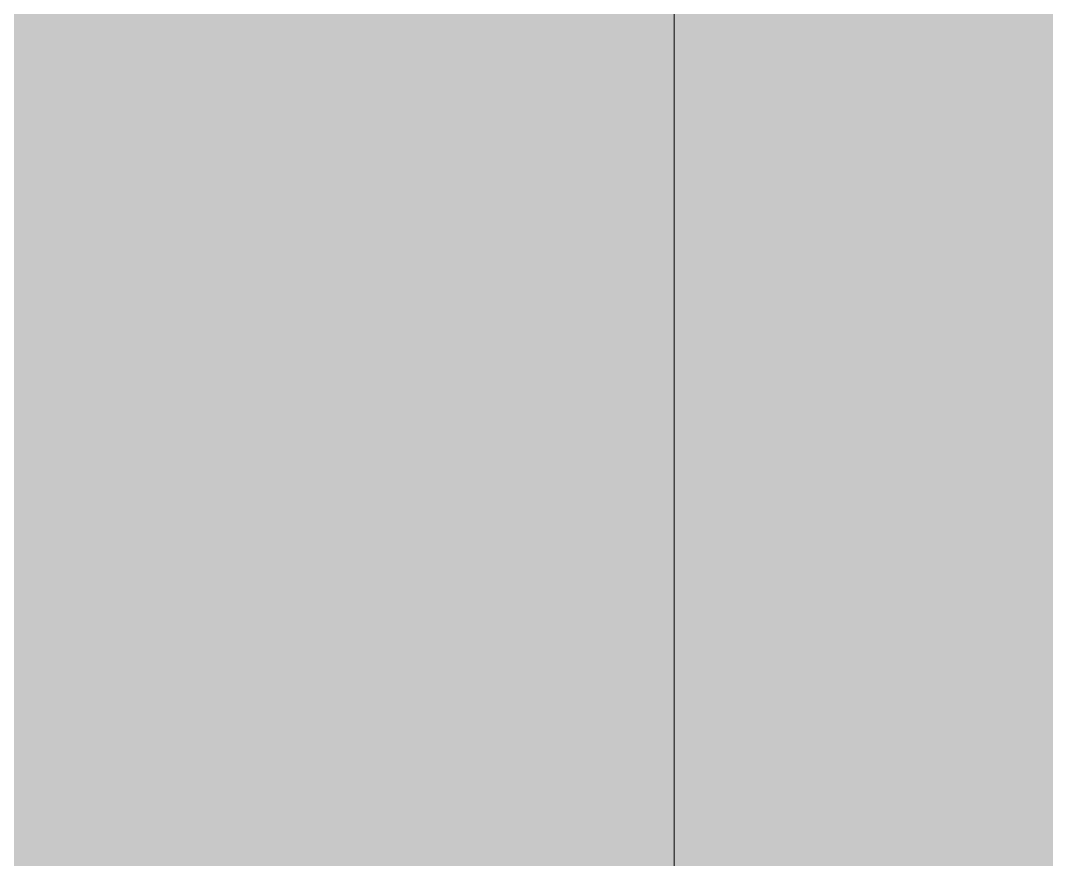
# Model space of a CAD drawing. Header units: inches. Extents: x -26493 to -10162, y -132 to 713.
# Drawn here: x -25695.4773 to -25695.3406, y 242.771 to 242.8828 of the extents above; entities that cross this region are included whole.
import ezdxf

# ---------------------------------------------------------------- set-up
doc = ezdxf.new("R2010")
doc.units = ezdxf.units.IN
doc.header["$MEASUREMENT"] = 0
doc.layers.add('S-BEAM', color=12, linetype='Continuous', lineweight=9)
doc.layers.add('S-COLS', color=52, linetype='Continuous', lineweight=9)

# ---------------------------------------------------------------- blocks, each defined once
blk = doc.blocks.new('Girt_Z - 8_D-V12-Section 13')
at = {"layer": 'S-BEAM'}
h = blk.add_hatch(color=256, dxfattribs=at)
h.paths.add_polyline_path([(-24794.86348, 242.449), (-24794.53665, 242.8983), (-24810.39023, 242.8983), (-24810.39023, 242.449), (-24808.70079, 242.449)], flags=0)
h.paths.add_polyline_path([(-25760.60752, 242.449), (-25718.15202, 242.449), (-25717.55748, 242.8983), (-25784.2438, 242.8983), (-25783.91698, 242.449), (-25760.64023, 242.449)], flags=0)
h.paths.add_polyline_path([(-25966.39023, 242.449), (-25884.70163, 242.449), (-25884.93569, 242.8983), (-25966.39023, 242.8983)], flags=0)
h.paths.add_polyline_path([(-25717.73737, 242.449), (-25695.39023, 242.449), (-25695.39023, 242.8983), (-25717.14283, 242.8983)], flags=0)
h.paths.add_polyline_path([(-25677.39023, 242.449), (-25654.34387, 242.449), (-25654.48716, 242.8983), (-25677.39023, 242.8983)], flags=0)
h.paths.add_polyline_path([(-25651.0726, 242.449), (-25625.48642, 242.449), (-25625.48642, 242.8983), (-25651.21589, 242.8983)], flags=0)
h.paths.add_polyline_path([(-25618.86142, 242.449), (-25593.27524, 242.449), (-25593.13195, 242.8983), (-25618.86142, 242.8983)], flags=0)
h.paths.add_polyline_path([(-25577.73587, 242.449), (-25406.39023, 242.449), (-25406.39023, 242.8983), (-25589.86068, 242.8983), (-25590.00397, 242.449), (-25580.5816, 242.449)], flags=0)
h.paths.add_polyline_path([(-25388.39023, 242.449), (-25117.39023, 242.449), (-25117.39023, 242.8983), (-25388.39023, 242.8983)], flags=0)
h.paths.add_polyline_path([(-25099.39023, 242.449), (-24988.77648, 242.449), (-24988.91977, 242.8983), (-25099.39023, 242.8983)], flags=0)
h.paths.add_polyline_path([(-24985.50521, 242.449), (-24959.91903, 242.449), (-24959.91903, 242.8983), (-24985.6485, 242.8983)], flags=0)
h.paths.add_polyline_path([(-25882.58748, 242.449), (-25822.36848, 242.449), (-25822.38131, 242.8983), (-25882.82154, 242.8983)], flags=0)
h.paths.add_polyline_path([(-24428.55912, 242.449), (-24250.39023, 242.449), (-24250.39023, 242.8983), (-24521.39023, 242.8983), (-24521.39023, 242.449), (-24497.67579, 242.449)], flags=0)
h.paths.add_polyline_path([(-24539.39023, 242.449), (-24539.39023, 242.8983), (-24693.84476, 242.8983), (-24694.07882, 242.449), (-24566.79246, 242.449)], flags=0)
h.paths.add_polyline_path([(-24953.29403, 242.449), (-24927.70785, 242.449), (-24927.56456, 242.8983), (-24953.29403, 242.8983)], flags=0)
h.paths.add_polyline_path([(-25815.70273, 242.449), (-25784.3034, 242.449), (-25784.63022, 242.8983), (-25815.70273, 242.8983)], flags=0)
h.paths.add_polyline_path([(-24696.19297, 242.449), (-24695.95891, 242.8983), (-24756.39914, 242.8983), (-24756.41197, 242.449), (-24705.02579, 242.449)], flags=0)
h.paths.add_polyline_path([(-24924.43658, 242.449), (-24861.04308, 242.449), (-24861.63762, 242.8983), (-24924.29329, 242.8983)], flags=0)
h.paths.add_polyline_path([(-24763.07773, 242.449), (-24763.07773, 242.8983), (-24794.15023, 242.8983), (-24794.47705, 242.449), (-24765.50287, 242.449)], flags=0)
h.paths.add_polyline_path([(-24828.39023, 242.449), (-24828.39023, 242.8983), (-24861.22297, 242.8983), (-24860.62843, 242.449), (-24843.25912, 242.449)], flags=0)
h.paths.add_polyline_path([(-22801.25546, 242.449), (-22801.25546, 242.8983), (-23076.39023, 242.8983), (-23076.39023, 242.449), (-22804.31746, 242.449)], flags=0)
h.paths.add_polyline_path([(-23094.39023, 242.449), (-23094.39023, 242.8983), (-23365.39023, 242.8983), (-23365.39023, 242.449), (-23115.34246, 242.449)], flags=0)
h.paths.add_polyline_path([(-23383.39023, 242.449), (-23383.39023, 242.8983), (-23654.39023, 242.8983), (-23654.39023, 242.449), (-23391.80912, 242.449)], flags=0)
h.paths.add_polyline_path([(-23672.39023, 242.449), (-23672.39023, 242.8983), (-23943.39023, 242.8983), (-23943.39023, 242.449), (-23737.39246, 242.449)], flags=0)
h.paths.add_polyline_path([(-23961.39023, 242.449), (-23961.39023, 242.8983), (-24232.39023, 242.8983), (-24232.39023, 242.449), (-24013.85912, 242.449)], flags=0)

msp = doc.modelspace()

# ---------------------------------------------------------------- hatches: boundary and pattern name
at = {"layer": 'S-COLS'}
h = msp.add_hatch(color=256, dxfattribs=at)
h.paths.add_polyline_path([(-25695.39023, 0), (-25677.39023, 0), (-25677.39023, 192.64103), (-25695.39023, 192.64103), (-25695.39023, 95.18305)], flags=0)
h.paths.add_polyline_path([(-25677.39023, 222.64103), (-25677.39023, 272.94021), (-25695.39023, 259.33722), (-25695.39023, 222.64103)], flags=0)
h.paths.add_polyline_path([(-25695.39023, 259.65058), (-25677.39023, 273.32072), (-25677.39023, 280.62308), (-25695.39023, 280.34869), (-25695.39023, 263.94505)], flags=0)

# ---------------------------------------------------------------- linework, layer by layer
msp.add_line((-25695.39023, 222.64103), (-25695.39023, 259.35821), dxfattribs=at)

# ---------------------------------------------------------------- block references
at = {"layer": 'S-BEAM'}
msp.add_blockref('Girt_Z - 8_D-V12-Section 13', (0, 0), dxfattribs=at)

doc.saveas('drawing.dxf')
